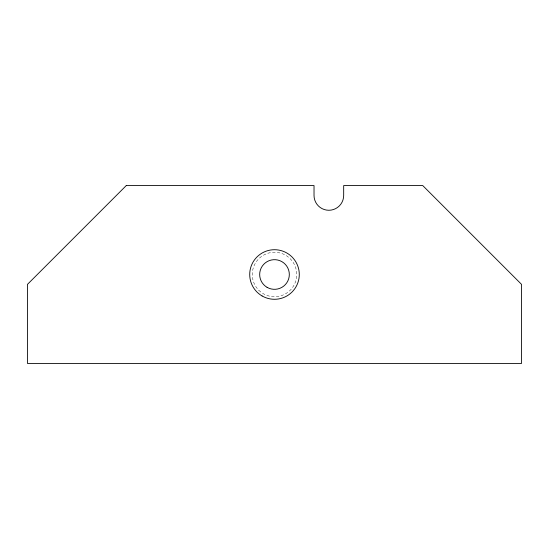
<?xml version="1.0" encoding="UTF-8"?>
<svg xmlns="http://www.w3.org/2000/svg" width="549" height="549" viewBox="0 0 549 549"><rect width="100%" height="100%" fill="white"/><g stroke="black" fill="none" stroke-linecap="round" stroke-linejoin="round"><path stroke-width="0.41" stroke-dasharray="2.75 2.06" d="M258.778 290.222A22.235 22.235 0 0 0 295.98 280.258A22.235 22.235 0 0 0 268.742 253.02A22.235 22.235 0 0 0 258.778 290.222"/><path stroke-width="0.82" d="M126.27 185.562L27.45 284.382L27.45 363.438L521.55 363.438L521.55 284.382L422.73 185.562L343.674 185.562L343.674 195.444A14.823 14.823 0 0 1 328.851 210.267A14.823 14.823 0 0 1 314.028 195.444L314.028 185.562L126.27 185.562M267.089 287.34A14.823 14.823 0 0 0 289.323 274.5A14.823 14.823 0 0 0 267.089 261.66A14.823 14.823 0 0 0 267.089 287.34M262.106 295.966A24.787 24.787 0 0 0 299.287 274.5A24.787 24.787 0 0 0 262.106 253.034A24.787 24.787 0 0 0 262.106 295.966"/></g></svg>
